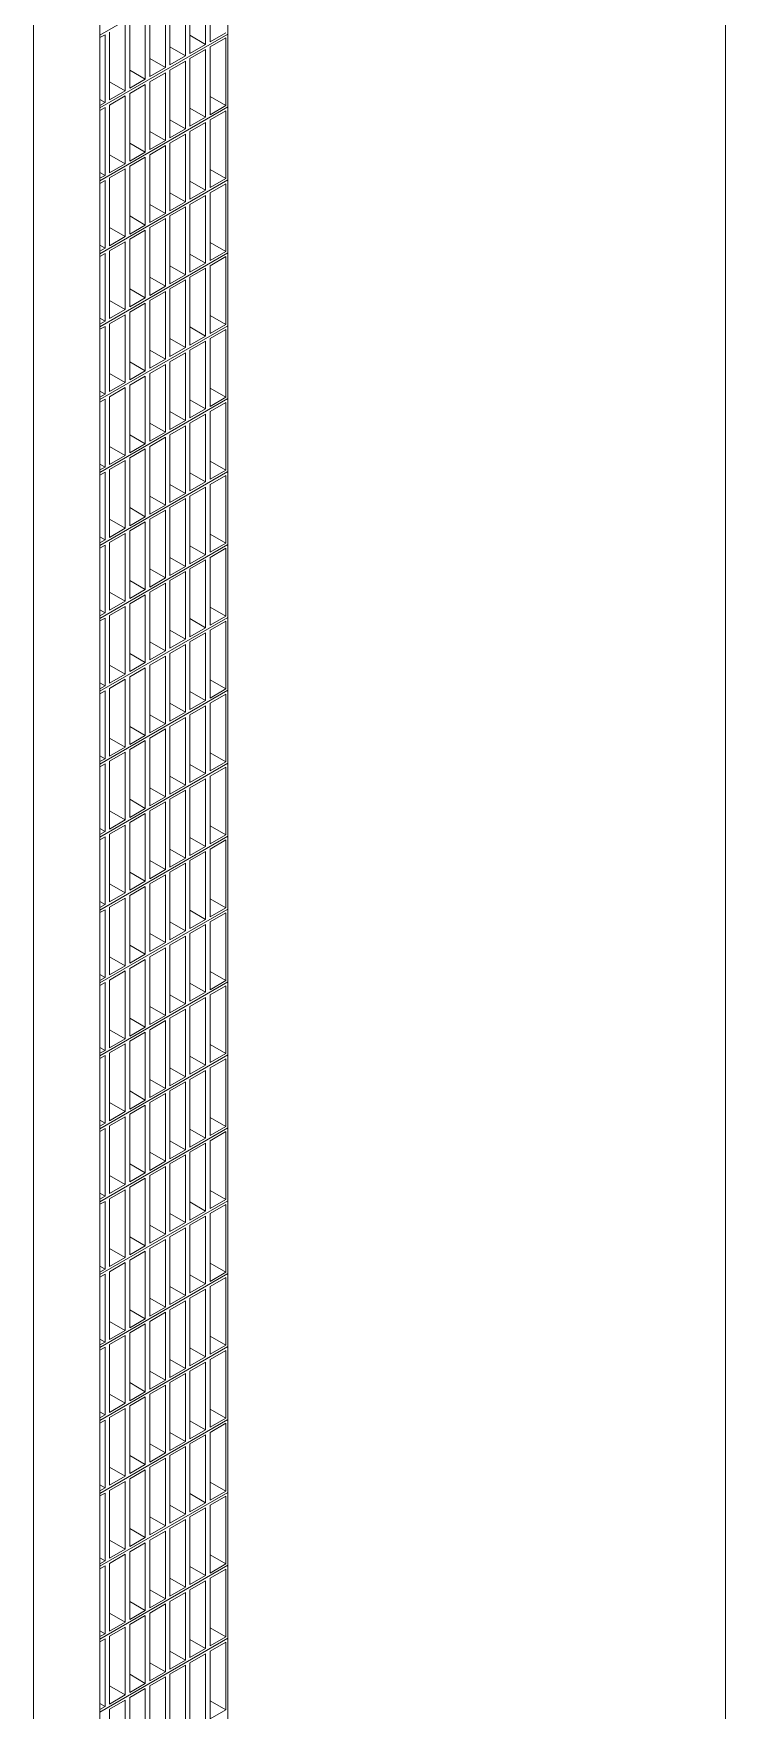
# Model space of a CAD drawing. Header units: millimetres. Extents: x -312439 to 477422, y -331570 to 212570.
# Drawn here: x 395904 to 396671, y 102286 to 104142 of the extents above; entities that cross this region are included whole.
import ezdxf

# ---------------------------------------------------------------- set-up
doc = ezdxf.new("R2010")
doc.units = ezdxf.units.MM

msp = doc.modelspace()

# ---------------------------------------------------------------- linework, layer by layer
at = {"color": 0, "linetype": 'Continuous', "lineweight": 0, "extrusion": (0, 0.816497, 0.57735)}
for p, q in [((395977.955, 101365.346), (395977.955, 105165.827)), ((395904.333, 105123.322), (395904.333, 101247.831)), ((396119.743, 101558.531), (396119.743, 104932.649)), ((396670.863, 104680.766), (396670.863, 100805.275)), ((396119.743, 104222.431), (395977.955, 104140.569)), ((396094.996, 104130.276), (396094.996, 104205.285)), ((396099.945, 104208.143), (396099.945, 104133.133)), ((396072.724, 104117.417), (396072.724, 104192.427)), ((396077.673, 104195.284), (396077.673, 104120.275)), ((396033.13, 104169.567), (396033.13, 104094.557)), ((396050.452, 104104.559), (396050.452, 104179.568)), ((396055.401, 104182.425), (396055.401, 104107.416)), ((396005.909, 104078.841), (396005.909, 104153.851)), ((396010.858, 104156.708), (396010.858, 104081.699)), ((396028.18, 104091.7), (396028.18, 104166.709)), ((396119.743, 104141.706), (395977.955, 104059.845)), ((395983.637, 104140.992), (395977.955, 104137.712)), ((395983.637, 104065.983), (395983.637, 104140.992)), ((395988.586, 104143.85), (395988.586, 104068.84)), ((396077.673, 104140.277), (396094.996, 104130.276)), ((396077.673, 104120.275), (396094.996, 104130.276)), ((396099.945, 104133.133), (396117.268, 104143.134)), ((396117.268, 104137.42), (396099.945, 104127.418)), ((396117.268, 104062.41), (396117.268, 104137.42)), ((396033.13, 104114.56), (396050.452, 104104.559)), ((396055.401, 104127.418), (396072.724, 104117.417)), ((396055.401, 104107.416), (396072.724, 104117.417)), ((396072.724, 104111.702), (396055.401, 104101.701)), ((396072.724, 104036.693), (396072.724, 104111.702)), ((396094.996, 104124.561), (396077.673, 104114.56)), ((396077.673, 104114.56), (396077.673, 104039.55)), ((396094.996, 104049.552), (396094.996, 104124.561)), ((396099.945, 104127.418), (396099.945, 104052.409)), ((396010.858, 104101.701), (396028.18, 104091.7)), ((396033.13, 104094.557), (396050.452, 104104.559)), ((396050.452, 104098.844), (396033.13, 104088.843)), ((396050.452, 104023.834), (396050.452, 104098.844)), ((396055.401, 104101.701), (396055.401, 104026.692)), ((395988.586, 104088.843), (396005.909, 104078.841)), ((395988.586, 104068.84), (396005.909, 104078.841)), ((396010.858, 104081.699), (396028.18, 104091.7)), ((396028.18, 104085.985), (396010.858, 104075.984)), ((396010.858, 104075.984), (396010.858, 104000.974)), ((396028.18, 104010.976), (396028.18, 104085.985)), ((396033.13, 104088.843), (396033.13, 104013.833)), ((395977.955, 104069.263), (395983.637, 104065.983)), ((395977.955, 104062.702), (395983.637, 104065.983)), ((396119.743, 104060.982), (395977.955, 103979.121)), ((395983.637, 104060.268), (395977.955, 104056.987)), ((395983.637, 103985.258), (395983.637, 104060.268)), ((396005.909, 104073.127), (395988.586, 104063.125)), ((395988.586, 104063.125), (395988.586, 103988.116)), ((396005.909, 103998.117), (396005.909, 104073.127)), ((396077.673, 104059.553), (396094.996, 104049.552)), ((396099.945, 104072.412), (396117.268, 104062.41)), ((396099.945, 104052.409), (396117.268, 104062.41)), ((396117.268, 104056.696), (396099.945, 104046.694)), ((396117.268, 103981.686), (396117.268, 104056.696)), ((396055.401, 104046.694), (396072.724, 104036.693)), ((396077.673, 104039.55), (396094.996, 104049.552)), ((396094.996, 104043.837), (396077.673, 104033.836)), ((396094.996, 103968.827), (396094.996, 104043.837)), ((396099.945, 104046.694), (396099.945, 103971.685)), ((396010.858, 104020.977), (396028.18, 104010.976)), ((396033.13, 104033.836), (396050.452, 104023.834)), ((396033.13, 104013.833), (396050.452, 104023.834)), ((396055.401, 104026.692), (396072.724, 104036.693)), ((396072.724, 104030.978), (396055.401, 104020.977)), ((396055.401, 104020.977), (396055.401, 103945.967)), ((396072.724, 103955.969), (396072.724, 104030.978)), ((396077.673, 104033.836), (396077.673, 103958.826)), ((395988.586, 104008.118), (396005.909, 103998.117)), ((396010.858, 104000.974), (396028.18, 104010.976)), ((396028.18, 104005.261), (396010.858, 103995.26)), ((396028.18, 103930.251), (396028.18, 104005.261)), ((396050.452, 104018.12), (396033.13, 104008.118)), ((396033.13, 104008.118), (396033.13, 103933.109)), ((396050.452, 103943.11), (396050.452, 104018.12)), ((395977.955, 103988.539), (395983.637, 103985.258)), ((395977.955, 103981.978), (395983.637, 103985.258)), ((395988.586, 103988.116), (396005.909, 103998.117)), ((396005.909, 103992.402), (395988.586, 103982.401)), ((395988.586, 103982.401), (395988.586, 103907.392)), ((396005.909, 103917.393), (396005.909, 103992.402)), ((396010.858, 103995.26), (396010.858, 103920.25)), ((396099.945, 103991.687), (396117.268, 103981.686)), ((396099.945, 103971.685), (396117.268, 103981.686)), ((395977.955, 103898.396), (396119.743, 103980.258)), ((395983.637, 103979.544), (395977.955, 103976.263)), ((395983.637, 103904.534), (395983.637, 103979.544)), ((396055.401, 103965.97), (396072.724, 103955.969)), ((396077.673, 103978.829), (396094.996, 103968.827)), ((396077.673, 103958.826), (396094.996, 103968.827)), ((396094.996, 103963.113), (396077.673, 103953.111)), ((396094.996, 103888.103), (396094.996, 103963.113)), ((396117.268, 103975.971), (396099.945, 103965.97)), ((396099.945, 103965.97), (396099.945, 103890.961)), ((396117.268, 103900.962), (396117.268, 103975.971)), ((396033.13, 103953.111), (396050.452, 103943.11)), ((396055.401, 103945.967), (396072.724, 103955.969)), ((396072.724, 103950.254), (396055.401, 103940.253)), ((396072.724, 103875.245), (396072.724, 103950.254)), ((396077.673, 103953.111), (396077.673, 103878.102)), ((395988.586, 103927.394), (396005.909, 103917.393)), ((396010.858, 103940.253), (396028.18, 103930.251)), ((396010.858, 103920.25), (396028.18, 103930.251)), ((396033.13, 103933.109), (396050.452, 103943.11)), ((396050.452, 103937.395), (396033.13, 103927.394)), ((396033.13, 103927.394), (396033.13, 103852.385)), ((396050.452, 103862.386), (396050.452, 103937.395)), ((396055.401, 103940.253), (396055.401, 103865.243)), ((395977.955, 103907.815), (395983.637, 103904.534)), ((395988.586, 103907.392), (396005.909, 103917.393)), ((396005.909, 103911.678), (395988.586, 103901.677)), ((396005.909, 103836.669), (396005.909, 103911.678)), ((396028.18, 103924.537), (396010.858, 103914.536)), ((396010.858, 103914.536), (396010.858, 103839.526)), ((396028.18, 103849.527), (396028.18, 103924.537)), ((396099.945, 103910.963), (396117.268, 103900.962)), ((395977.955, 103901.254), (395983.637, 103904.534)), ((395977.955, 103817.672), (396119.743, 103899.534)), ((395983.637, 103898.82), (395977.955, 103895.539)), ((395983.637, 103823.81), (395983.637, 103898.82)), ((395988.586, 103901.677), (395988.586, 103826.667)), ((396077.673, 103898.104), (396094.996, 103888.103)), ((396099.945, 103890.961), (396117.268, 103900.962)), ((396117.268, 103895.247), (396099.945, 103885.246)), ((396117.268, 103820.238), (396117.268, 103895.247)), ((396033.13, 103872.387), (396050.452, 103862.386)), ((396055.401, 103885.246), (396072.724, 103875.245)), ((396055.401, 103865.243), (396072.724, 103875.245)), ((396077.673, 103878.102), (396094.996, 103888.103)), ((396094.996, 103882.388), (396077.673, 103872.387)), ((396077.673, 103872.387), (396077.673, 103797.378)), ((396094.996, 103807.379), (396094.996, 103882.388)), ((396099.945, 103885.246), (396099.945, 103810.236)), ((396010.858, 103859.529), (396028.18, 103849.527)), ((396033.13, 103852.385), (396050.452, 103862.386)), ((396050.452, 103856.671), (396033.13, 103846.67)), ((396050.452, 103781.662), (396050.452, 103856.671)), ((396072.724, 103869.53), (396055.401, 103859.529)), ((396055.401, 103859.529), (396055.401, 103784.519)), ((396072.724, 103794.52), (396072.724, 103869.53)), ((395988.586, 103846.67), (396005.909, 103836.669)), ((395988.586, 103826.667), (396005.909, 103836.669)), ((396010.858, 103839.526), (396028.18, 103849.527)), ((396028.18, 103843.813), (396010.858, 103833.811)), ((396010.858, 103833.811), (396010.858, 103758.802)), ((396028.18, 103768.803), (396028.18, 103843.813)), ((396033.13, 103846.67), (396033.13, 103771.66)), ((395977.955, 103827.091), (395983.637, 103823.81)), ((395977.955, 103820.529), (395983.637, 103823.81)), ((396119.743, 103818.809), (395977.955, 103736.948)), ((395983.637, 103818.095), (395977.955, 103814.815)), ((395983.637, 103743.086), (395983.637, 103818.095)), ((396005.909, 103830.954), (395988.586, 103820.953)), ((395988.586, 103820.953), (395988.586, 103745.943)), ((396005.909, 103755.944), (396005.909, 103830.954)), ((396077.673, 103817.38), (396094.996, 103807.379)), ((396099.945, 103830.239), (396117.268, 103820.238)), ((396099.945, 103810.236), (396117.268, 103820.238)), ((396117.268, 103814.523), (396099.945, 103804.522)), ((396117.268, 103739.513), (396117.268, 103814.523)), ((396055.401, 103804.522), (396072.724, 103794.52)), ((396077.673, 103797.378), (396094.996, 103807.379)), ((396094.996, 103801.664), (396077.673, 103791.663)), ((396094.996, 103726.655), (396094.996, 103801.664)), ((396099.945, 103804.522), (396099.945, 103729.512)), ((396010.858, 103778.804), (396028.18, 103768.803)), ((396033.13, 103791.663), (396050.452, 103781.662)), ((396033.13, 103771.66), (396050.452, 103781.662)), ((396055.401, 103784.519), (396072.724, 103794.52)), ((396072.724, 103788.806), (396055.401, 103778.804)), ((396055.401, 103778.804), (396055.401, 103703.795)), ((396072.724, 103713.796), (396072.724, 103788.806)), ((396077.673, 103791.663), (396077.673, 103716.653)), ((395988.586, 103765.946), (396005.909, 103755.944)), ((396010.858, 103758.802), (396028.18, 103768.803)), ((396028.18, 103763.088), (396010.858, 103753.087)), ((396028.18, 103688.079), (396028.18, 103763.088)), ((396050.452, 103775.947), (396033.13, 103765.946)), ((396033.13, 103765.946), (396033.13, 103690.936)), ((396050.452, 103700.937), (396050.452, 103775.947)), ((395977.955, 103746.366), (395983.637, 103743.086)), ((395977.955, 103739.805), (395983.637, 103743.086)), ((395988.586, 103745.943), (396005.909, 103755.944)), ((396005.909, 103750.23), (395988.586, 103740.228)), ((395988.586, 103740.228), (395988.586, 103665.219)), ((396005.909, 103675.22), (396005.909, 103750.23)), ((396010.858, 103753.087), (396010.858, 103678.078)), ((396099.945, 103749.515), (396117.268, 103739.513)), ((396119.743, 103738.085), (395977.955, 103656.224)), ((395983.637, 103737.371), (395977.955, 103734.091)), ((395983.637, 103662.362), (395983.637, 103737.371)), ((396055.401, 103723.797), (396072.724, 103713.796)), ((396077.673, 103736.656), (396094.996, 103726.655)), ((396077.673, 103716.653), (396094.996, 103726.655)), ((396099.945, 103729.512), (396117.268, 103739.513)), ((396117.268, 103733.799), (396099.945, 103723.797)), ((396099.945, 103723.797), (396099.945, 103648.788)), ((396117.268, 103658.789), (396117.268, 103733.799)), ((396033.13, 103710.939), (396050.452, 103700.937)), ((396055.401, 103703.795), (396072.724, 103713.796)), ((396072.724, 103708.081), (396055.401, 103698.08)), ((396072.724, 103633.072), (396072.724, 103708.081)), ((396094.996, 103720.94), (396077.673, 103710.939)), ((396077.673, 103710.939), (396077.673, 103635.929)), ((396094.996, 103645.93), (396094.996, 103720.94)), ((395988.586, 103685.221), (396005.909, 103675.22)), ((396010.858, 103698.08), (396028.18, 103688.079)), ((396010.858, 103678.078), (396028.18, 103688.079)), ((396033.13, 103690.936), (396050.452, 103700.937)), ((396050.452, 103695.223), (396033.13, 103685.221)), ((396033.13, 103685.221), (396033.13, 103610.212)), ((396050.452, 103620.213), (396050.452, 103695.223)), ((396055.401, 103698.08), (396055.401, 103623.071)), ((395988.586, 103665.219), (396005.909, 103675.22)), ((396005.909, 103669.505), (395988.586, 103659.504)), ((396005.909, 103594.496), (396005.909, 103669.505)), ((396028.18, 103682.364), (396010.858, 103672.363)), ((396010.858, 103672.363), (396010.858, 103597.353)), ((396028.18, 103607.355), (396028.18, 103682.364)), ((396099.945, 103668.79), (396117.268, 103658.789)), ((395977.955, 103665.642), (395983.637, 103662.362)), ((395977.955, 103659.081), (395983.637, 103662.362)), ((395977.955, 103575.499), (396119.743, 103657.361)), ((395983.637, 103656.647), (395977.955, 103653.366)), ((395983.637, 103581.637), (395983.637, 103656.647)), ((395988.586, 103659.504), (395988.586, 103584.495)), ((396077.673, 103655.932), (396094.996, 103645.93)), ((396099.945, 103648.788), (396117.268, 103658.789)), ((396117.268, 103653.074), (396099.945, 103643.073)), ((396117.268, 103578.065), (396117.268, 103653.074)), ((396033.13, 103630.215), (396050.452, 103620.213)), ((396055.401, 103643.073), (396072.724, 103633.072)), ((396055.401, 103623.071), (396072.724, 103633.072)), ((396077.673, 103635.929), (396094.996, 103645.93)), ((396094.996, 103640.216), (396077.673, 103630.215)), ((396077.673, 103630.215), (396077.673, 103555.205)), ((396094.996, 103565.206), (396094.996, 103640.216)), ((396099.945, 103643.073), (396099.945, 103568.064)), ((396010.858, 103617.356), (396028.18, 103607.355)), ((396033.13, 103610.212), (396050.452, 103620.213)), ((396050.452, 103614.499), (396033.13, 103604.497)), ((396050.452, 103539.489), (396050.452, 103614.499)), ((396072.724, 103627.357), (396055.401, 103617.356)), ((396055.401, 103617.356), (396055.401, 103542.346)), ((396072.724, 103552.348), (396072.724, 103627.357)), ((395988.586, 103604.497), (396005.909, 103594.496)), ((395988.586, 103584.495), (396005.909, 103594.496)), ((396010.858, 103597.353), (396028.18, 103607.355)), ((396028.18, 103601.64), (396010.858, 103591.639)), ((396010.858, 103591.639), (396010.858, 103516.629)), ((396028.18, 103526.63), (396028.18, 103601.64)), ((396033.13, 103604.497), (396033.13, 103529.488)), ((395977.955, 103584.918), (395983.637, 103581.637)), ((395977.955, 103578.357), (395983.637, 103581.637)), ((396119.743, 103576.637), (395977.955, 103494.775)), ((395983.637, 103575.923), (395977.955, 103572.642)), ((395983.637, 103500.913), (395983.637, 103575.923)), ((396005.909, 103588.781), (395988.586, 103578.78)), ((395988.586, 103578.78), (395988.586, 103503.77)), ((396005.909, 103513.772), (396005.909, 103588.781)), ((396077.673, 103575.208), (396094.996, 103565.206)), ((396099.945, 103588.066), (396117.268, 103578.065)), ((396099.945, 103568.064), (396117.268, 103578.065)), ((396055.401, 103562.349), (396072.724, 103552.348)), ((396077.673, 103555.205), (396094.996, 103565.206)), ((396094.996, 103559.492), (396077.673, 103549.49)), ((396094.996, 103484.482), (396094.996, 103559.492)), ((396117.268, 103572.35), (396099.945, 103562.349)), ((396099.945, 103562.349), (396099.945, 103487.339)), ((396117.268, 103497.341), (396117.268, 103572.35)), ((396010.858, 103536.632), (396028.18, 103526.63)), ((396033.13, 103549.49), (396050.452, 103539.489)), ((396033.13, 103529.488), (396050.452, 103539.489)), ((396055.401, 103542.346), (396072.724, 103552.348)), ((396072.724, 103546.633), (396055.401, 103536.632)), ((396055.401, 103536.632), (396055.401, 103461.622)), ((396072.724, 103471.623), (396072.724, 103546.633)), ((396077.673, 103549.49), (396077.673, 103474.481)), ((395988.586, 103523.773), (396005.909, 103513.772)), ((396010.858, 103516.629), (396028.18, 103526.63)), ((396028.18, 103520.916), (396010.858, 103510.914)), ((396028.18, 103445.906), (396028.18, 103520.916)), ((396050.452, 103533.774), (396033.13, 103523.773)), ((396033.13, 103523.773), (396033.13, 103448.764)), ((396050.452, 103458.765), (396050.452, 103533.774)), ((395977.955, 103504.194), (395983.637, 103500.913)), ((395977.955, 103497.633), (395983.637, 103500.913)), ((395988.586, 103503.77), (396005.909, 103513.772)), ((396005.909, 103508.057), (395988.586, 103498.056)), ((396005.909, 103433.048), (396005.909, 103508.057)), ((396010.858, 103510.914), (396010.858, 103435.905)), ((396099.945, 103507.342), (396117.268, 103497.341)), ((395977.955, 103414.051), (396119.743, 103495.912)), ((395983.637, 103495.198), (395977.955, 103491.918)), ((395983.637, 103420.189), (395983.637, 103495.198)), ((395988.586, 103498.056), (395988.586, 103423.046)), ((396055.401, 103481.625), (396072.724, 103471.623)), ((396077.673, 103494.483), (396094.996, 103484.482)), ((396077.673, 103474.481), (396094.996, 103484.482)), ((396099.945, 103487.339), (396117.268, 103497.341)), ((396117.268, 103491.626), (396099.945, 103481.625)), ((396099.945, 103481.625), (396099.945, 103406.615)), ((396117.268, 103416.616), (396117.268, 103491.626)), ((396033.13, 103468.766), (396050.452, 103458.765)), ((396055.401, 103461.622), (396072.724, 103471.623)), ((396072.724, 103465.909), (396055.401, 103455.907)), ((396072.724, 103390.899), (396072.724, 103465.909)), ((396094.996, 103478.767), (396077.673, 103468.766)), ((396077.673, 103468.766), (396077.673, 103393.757)), ((396094.996, 103403.758), (396094.996, 103478.767)), ((396010.858, 103455.907), (396028.18, 103445.906)), ((396010.858, 103435.905), (396028.18, 103445.906)), ((396033.13, 103448.764), (396050.452, 103458.765)), ((396050.452, 103453.05), (396033.13, 103443.049)), ((396050.452, 103378.041), (396050.452, 103453.05)), ((396055.401, 103455.907), (396055.401, 103380.898)), ((395988.586, 103443.049), (396005.909, 103433.048)), ((395988.586, 103423.046), (396005.909, 103433.048)), ((396005.909, 103427.333), (395988.586, 103417.332)), ((396005.909, 103352.323), (396005.909, 103427.333)), ((396028.18, 103440.191), (396010.858, 103430.19)), ((396010.858, 103430.19), (396010.858, 103355.181)), ((396028.18, 103365.182), (396028.18, 103440.191)), ((396033.13, 103443.049), (396033.13, 103368.039)), ((396099.945, 103426.618), (396117.268, 103416.616)), ((395977.955, 103423.469), (395983.637, 103420.189)), ((395977.955, 103416.908), (395983.637, 103420.189)), ((396119.743, 103415.188), (395977.955, 103333.327)), ((395983.637, 103414.474), (395977.955, 103411.194)), ((395983.637, 103339.465), (395983.637, 103414.474)), ((395988.586, 103417.332), (395988.586, 103342.322)), ((396077.673, 103413.759), (396094.996, 103403.758)), ((396099.945, 103406.615), (396117.268, 103416.616)), ((396117.268, 103410.902), (396099.945, 103400.9)), ((396117.268, 103335.892), (396117.268, 103410.902)), ((396033.13, 103388.042), (396050.452, 103378.041)), ((396055.401, 103400.9), (396072.724, 103390.899)), ((396055.401, 103380.898), (396072.724, 103390.899)), ((396077.673, 103393.757), (396094.996, 103403.758)), ((396094.996, 103398.043), (396077.673, 103388.042)), ((396077.673, 103388.042), (396077.673, 103313.032)), ((396094.996, 103323.034), (396094.996, 103398.043)), ((396099.945, 103400.9), (396099.945, 103325.891)), ((396010.858, 103375.183), (396028.18, 103365.182)), ((396033.13, 103368.039), (396050.452, 103378.041)), ((396050.452, 103372.326), (396033.13, 103362.325)), ((396050.452, 103297.316), (396050.452, 103372.326)), ((396072.724, 103385.184), (396055.401, 103375.183)), ((396055.401, 103375.183), (396055.401, 103300.174)), ((396072.724, 103310.175), (396072.724, 103385.184)), ((395988.586, 103362.325), (396005.909, 103352.323)), ((395988.586, 103342.322), (396005.909, 103352.323)), ((396010.858, 103355.181), (396028.18, 103365.182)), ((396028.18, 103359.467), (396010.858, 103349.466)), ((396028.18, 103284.458), (396028.18, 103359.467)), ((396033.13, 103362.325), (396033.13, 103287.315)), ((395977.955, 103342.745), (395983.637, 103339.465)), ((395977.955, 103336.184), (395983.637, 103339.465)), ((396119.743, 103334.464), (395977.955, 103252.603)), ((395983.637, 103333.75), (395977.955, 103330.469)), ((395983.637, 103258.74), (395983.637, 103333.75)), ((396005.909, 103346.609), (395988.586, 103336.607)), ((395988.586, 103336.607), (395988.586, 103261.598)), ((396005.909, 103271.599), (396005.909, 103346.609)), ((396010.858, 103349.466), (396010.858, 103274.456)), ((396077.673, 103333.035), (396094.996, 103323.034)), ((396099.945, 103345.893), (396117.268, 103335.892)), ((396099.945, 103325.891), (396117.268, 103335.892)), ((396055.401, 103320.176), (396072.724, 103310.175)), ((396077.673, 103313.032), (396094.996, 103323.034)), ((396094.996, 103317.319), (396077.673, 103307.318)), ((396094.996, 103242.309), (396094.996, 103317.319)), ((396117.268, 103330.178), (396099.945, 103320.176)), ((396099.945, 103320.176), (396099.945, 103245.167)), ((396117.268, 103255.168), (396117.268, 103330.178)), ((396033.13, 103307.318), (396050.452, 103297.316)), ((396033.13, 103287.315), (396050.452, 103297.316)), ((396055.401, 103300.174), (396072.724, 103310.175)), ((396072.724, 103304.46), (396055.401, 103294.459)), ((396072.724, 103229.451), (396072.724, 103304.46)), ((396077.673, 103307.318), (396077.673, 103232.308)), ((395988.586, 103281.6), (396005.909, 103271.599)), ((396010.858, 103294.459), (396028.18, 103284.458)), ((396010.858, 103274.456), (396028.18, 103284.458)), ((396028.18, 103278.743), (396010.858, 103268.742)), ((396028.18, 103203.733), (396028.18, 103278.743)), ((396050.452, 103291.602), (396033.13, 103281.6)), ((396033.13, 103281.6), (396033.13, 103206.591)), ((396050.452, 103216.592), (396050.452, 103291.602)), ((396055.401, 103294.459), (396055.401, 103219.449)), ((395977.955, 103262.021), (395983.637, 103258.74)), ((395977.955, 103255.46), (395983.637, 103258.74)), ((395988.586, 103261.598), (396005.909, 103271.599)), ((396005.909, 103265.884), (395988.586, 103255.883)), ((396005.909, 103190.875), (396005.909, 103265.884)), ((396010.858, 103268.742), (396010.858, 103193.732)), ((396099.945, 103265.169), (396117.268, 103255.168)), ((395977.955, 103171.878), (396119.743, 103253.74)), ((395983.637, 103253.026), (395977.955, 103249.745)), ((395983.637, 103178.016), (395983.637, 103253.026)), ((395988.586, 103255.883), (395988.586, 103180.874)), ((396055.401, 103239.452), (396072.724, 103229.451)), ((396077.673, 103252.311), (396094.996, 103242.309)), ((396077.673, 103232.308), (396094.996, 103242.309)), ((396099.945, 103245.167), (396117.268, 103255.168)), ((396117.268, 103249.453), (396099.945, 103239.452)), ((396099.945, 103239.452), (396099.945, 103164.443)), ((396117.268, 103174.444), (396117.268, 103249.453)), ((396033.13, 103226.593), (396050.452, 103216.592)), ((396055.401, 103219.449), (396072.724, 103229.451)), ((396072.724, 103223.736), (396055.401, 103213.735)), ((396072.724, 103148.727), (396072.724, 103223.736)), ((396094.996, 103236.595), (396077.673, 103226.593)), ((396077.673, 103226.593), (396077.673, 103151.584)), ((396094.996, 103161.585), (396094.996, 103236.595)), ((396010.858, 103213.735), (396028.18, 103203.733)), ((396010.858, 103193.732), (396028.18, 103203.733)), ((396033.13, 103206.591), (396050.452, 103216.592)), ((396050.452, 103210.877), (396033.13, 103200.876)), ((396050.452, 103135.868), (396050.452, 103210.877)), ((396055.401, 103213.735), (396055.401, 103138.725)), ((395988.586, 103200.876), (396005.909, 103190.875)), ((395988.586, 103180.874), (396005.909, 103190.875)), ((396005.909, 103185.16), (395988.586, 103175.159)), ((396005.909, 103110.151), (396005.909, 103185.16)), ((396028.18, 103198.019), (396010.858, 103188.017)), ((396010.858, 103188.017), (396010.858, 103113.008)), ((396028.18, 103123.009), (396028.18, 103198.019)), ((396033.13, 103200.876), (396033.13, 103125.867)), ((396099.945, 103184.445), (396117.268, 103174.444)), ((395977.955, 103181.297), (395983.637, 103178.016)), ((395977.955, 103174.736), (395983.637, 103178.016)), ((395977.955, 103091.154), (396119.743, 103173.016)), ((395983.637, 103172.302), (395977.955, 103169.021)), ((395983.637, 103097.292), (395983.637, 103172.302)), ((395988.586, 103175.159), (395988.586, 103100.149)), ((396077.673, 103171.586), (396094.996, 103161.585)), ((396099.945, 103164.443), (396117.268, 103174.444)), ((396117.268, 103168.729), (396099.945, 103158.728)), ((396117.268, 103093.72), (396117.268, 103168.729)), ((396055.401, 103158.728), (396072.724, 103148.727)), ((396055.401, 103138.725), (396072.724, 103148.727)), ((396077.673, 103151.584), (396094.996, 103161.585)), ((396094.996, 103155.87), (396077.673, 103145.869)), ((396094.996, 103080.861), (396094.996, 103155.87)), ((396099.945, 103158.728), (396099.945, 103083.718)), ((396010.858, 103133.011), (396028.18, 103123.009)), ((396033.13, 103145.869), (396050.452, 103135.868)), ((396033.13, 103125.867), (396050.452, 103135.868)), ((396050.452, 103130.153), (396033.13, 103120.152)), ((396050.452, 103055.144), (396050.452, 103130.153)), ((396072.724, 103143.012), (396055.401, 103133.011)), ((396055.401, 103133.011), (396055.401, 103058.001)), ((396072.724, 103068.002), (396072.724, 103143.012)), ((396077.673, 103145.869), (396077.673, 103070.86)), ((395988.586, 103120.152), (396005.909, 103110.151)), ((395988.586, 103100.149), (396005.909, 103110.151)), ((396010.858, 103113.008), (396028.18, 103123.009)), ((396028.18, 103117.295), (396010.858, 103107.293)), ((396028.18, 103042.285), (396028.18, 103117.295)), ((396033.13, 103120.152), (396033.13, 103045.142)), ((395977.955, 103100.573), (395983.637, 103097.292)), ((395977.955, 103094.011), (395983.637, 103097.292)), ((396119.743, 103092.291), (395977.955, 103010.43)), ((395983.637, 103091.577), (395977.955, 103088.297)), ((395983.637, 103016.568), (395983.637, 103091.577)), ((396005.909, 103104.436), (395988.586, 103094.435)), ((395988.586, 103094.435), (395988.586, 103019.425)), ((396005.909, 103029.426), (396005.909, 103104.436)), ((396010.858, 103107.293), (396010.858, 103032.284)), ((396077.673, 103090.862), (396094.996, 103080.861)), ((396099.945, 103103.721), (396117.268, 103093.72)), ((396099.945, 103083.718), (396117.268, 103093.72)), ((396055.401, 103078.004), (396072.724, 103068.002)), ((396077.673, 103070.86), (396094.996, 103080.861)), ((396094.996, 103075.146), (396077.673, 103065.145)), ((396094.996, 103000.137), (396094.996, 103075.146)), ((396117.268, 103088.005), (396099.945, 103078.004)), ((396099.945, 103078.004), (396099.945, 103002.994)), ((396117.268, 103012.995), (396117.268, 103088.005)), ((396033.13, 103065.145), (396050.452, 103055.144)), ((396033.13, 103045.142), (396050.452, 103055.144)), ((396055.401, 103058.001), (396072.724, 103068.002)), ((396072.724, 103062.288), (396055.401, 103052.286)), ((396072.724, 102987.278), (396072.724, 103062.288)), ((396077.673, 103065.145), (396077.673, 102990.135)), ((395988.586, 103039.428), (396005.909, 103029.426)), ((396010.858, 103052.286), (396028.18, 103042.285)), ((396010.858, 103032.284), (396028.18, 103042.285)), ((396028.18, 103036.57), (396010.858, 103026.569)), ((396028.18, 102961.561), (396028.18, 103036.57)), ((396050.452, 103049.429), (396033.13, 103039.428)), ((396033.13, 103039.428), (396033.13, 102964.418)), ((396050.452, 102974.419), (396050.452, 103049.429)), ((396055.401, 103052.286), (396055.401, 102977.277)), ((395977.955, 103019.848), (395983.637, 103016.568)), ((395977.955, 103013.287), (395983.637, 103016.568)), ((395988.586, 103019.425), (396005.909, 103029.426)), ((396005.909, 103023.712), (395988.586, 103013.71)), ((396005.909, 102948.702), (396005.909, 103023.712)), ((396010.858, 103026.569), (396010.858, 102951.56)), ((396099.945, 103022.997), (396117.268, 103012.995)), ((396119.743, 103011.567), (395977.955, 102929.706)), ((395983.637, 103010.853), (395977.955, 103007.573)), ((395983.637, 102935.844), (395983.637, 103010.853)), ((395988.586, 103013.71), (395988.586, 102938.701)), ((396077.673, 103010.138), (396094.996, 103000.137)), ((396077.673, 102990.135), (396094.996, 103000.137)), ((396099.945, 103002.994), (396117.268, 103012.995)), ((396117.268, 103007.281), (396099.945, 102997.279)), ((396117.268, 102932.271), (396117.268, 103007.281)), ((396033.13, 102984.421), (396050.452, 102974.419)), ((396055.401, 102997.279), (396072.724, 102987.278)), ((396055.401, 102977.277), (396072.724, 102987.278)), ((396072.724, 102981.563), (396055.401, 102971.562)), ((396072.724, 102906.554), (396072.724, 102981.563)), ((396094.996, 102994.422), (396077.673, 102984.421)), ((396077.673, 102984.421), (396077.673, 102909.411)), ((396094.996, 102919.412), (396094.996, 102994.422)), ((396099.945, 102997.279), (396099.945, 102922.27)), ((396010.858, 102971.562), (396028.18, 102961.561)), ((396010.858, 102951.56), (396028.18, 102961.561)), ((396033.13, 102964.418), (396050.452, 102974.419)), ((396050.452, 102968.705), (396033.13, 102958.703)), ((396050.452, 102893.695), (396050.452, 102968.705)), ((396055.401, 102971.562), (396055.401, 102896.553)), ((395988.586, 102958.703), (396005.909, 102948.702)), ((395988.586, 102938.701), (396005.909, 102948.702)), ((396005.909, 102942.987), (395988.586, 102932.986)), ((396005.909, 102867.978), (396005.909, 102942.987)), ((396028.18, 102955.846), (396010.858, 102945.845)), ((396010.858, 102945.845), (396010.858, 102870.835)), ((396028.18, 102880.837), (396028.18, 102955.846)), ((396033.13, 102958.703), (396033.13, 102883.694)), ((396099.945, 102942.272), (396117.268, 102932.271)), ((395977.955, 102939.124), (395983.637, 102935.844)), ((395977.955, 102932.563), (395983.637, 102935.844)), ((395977.955, 102848.981), (396119.743, 102930.843)), ((395983.637, 102930.129), (395977.955, 102926.848)), ((395983.637, 102855.119), (395983.637, 102930.129)), ((395988.586, 102932.986), (395988.586, 102857.977)), ((396077.673, 102929.414), (396094.996, 102919.412)), ((396099.945, 102922.27), (396117.268, 102932.271)), ((396117.268, 102926.556), (396099.945, 102916.555)), ((396117.268, 102851.547), (396117.268, 102926.556)), ((396055.401, 102916.555), (396072.724, 102906.554)), ((396055.401, 102896.553), (396072.724, 102906.554)), ((396077.673, 102909.411), (396094.996, 102919.412)), ((396094.996, 102913.698), (396077.673, 102903.696)), ((396094.996, 102838.688), (396094.996, 102913.698)), ((396099.945, 102916.555), (396099.945, 102841.546)), ((396010.858, 102890.838), (396028.18, 102880.837)), ((396033.13, 102903.696), (396050.452, 102893.695)), ((396033.13, 102883.694), (396050.452, 102893.695)), ((396050.452, 102887.98), (396033.13, 102877.979)), ((396050.452, 102812.971), (396050.452, 102887.98)), ((396072.724, 102900.839), (396055.401, 102890.838)), ((396055.401, 102890.838), (396055.401, 102815.828)), ((396072.724, 102825.83), (396072.724, 102900.839)), ((396077.673, 102903.696), (396077.673, 102828.687)), ((395988.586, 102877.979), (396005.909, 102867.978)), ((395988.586, 102857.977), (396005.909, 102867.978)), ((396010.858, 102870.835), (396028.18, 102880.837)), ((396028.18, 102875.122), (396010.858, 102865.121)), ((396028.18, 102800.112), (396028.18, 102875.122)), ((396033.13, 102877.979), (396033.13, 102802.97)), ((395977.955, 102858.4), (395983.637, 102855.119)), ((395977.955, 102851.839), (395983.637, 102855.119)), ((396119.743, 102850.119), (395977.955, 102768.257)), ((395983.637, 102849.405), (395977.955, 102846.124)), ((395983.637, 102774.395), (395983.637, 102849.405)), ((396005.909, 102862.263), (395988.586, 102852.262)), ((395988.586, 102852.262), (395988.586, 102777.252)), ((396005.909, 102787.254), (396005.909, 102862.263)), ((396010.858, 102865.121), (396010.858, 102790.111)), ((396099.945, 102861.548), (396117.268, 102851.547)), ((396099.945, 102841.546), (396117.268, 102851.547)), ((396055.401, 102835.831), (396072.724, 102825.83)), ((396077.673, 102848.69), (396094.996, 102838.688)), ((396077.673, 102828.687), (396094.996, 102838.688)), ((396094.996, 102832.974), (396077.673, 102822.972)), ((396094.996, 102757.964), (396094.996, 102832.974)), ((396117.268, 102845.832), (396099.945, 102835.831)), ((396099.945, 102835.831), (396099.945, 102760.821)), ((396117.268, 102770.823), (396117.268, 102845.832)), ((396033.13, 102822.972), (396050.452, 102812.971)), ((396033.13, 102802.97), (396050.452, 102812.971)), ((396055.401, 102815.828), (396072.724, 102825.83)), ((396072.724, 102820.115), (396055.401, 102810.114)), ((396072.724, 102745.105), (396072.724, 102820.115)), ((396077.673, 102822.972), (396077.673, 102747.963)), ((395988.586, 102797.255), (396005.909, 102787.254)), ((396010.858, 102810.114), (396028.18, 102800.112)), ((396010.858, 102790.111), (396028.18, 102800.112)), ((396028.18, 102794.398), (396010.858, 102784.396)), ((396028.18, 102719.388), (396028.18, 102794.398)), ((396050.452, 102807.256), (396033.13, 102797.255)), ((396033.13, 102797.255), (396033.13, 102722.246)), ((396050.452, 102732.247), (396050.452, 102807.256)), ((396055.401, 102810.114), (396055.401, 102735.104)), ((395977.955, 102777.676), (395983.637, 102774.395)), ((395988.586, 102777.252), (396005.909, 102787.254)), ((396005.909, 102781.539), (395988.586, 102771.538)), ((396005.909, 102706.53), (396005.909, 102781.539)), ((396010.858, 102784.396), (396010.858, 102709.387)), ((396099.945, 102780.824), (396117.268, 102770.823)), ((395977.955, 102771.115), (395983.637, 102774.395)), ((395977.955, 102687.533), (396119.743, 102769.394)), ((395983.637, 102768.68), (395977.955, 102765.4)), ((395983.637, 102693.671), (395983.637, 102768.68)), ((395988.586, 102771.538), (395988.586, 102696.528)), ((396077.673, 102767.965), (396094.996, 102757.964)), ((396077.673, 102747.963), (396094.996, 102757.964)), ((396099.945, 102760.821), (396117.268, 102770.823)), ((396117.268, 102765.108), (396099.945, 102755.107)), ((396117.268, 102690.098), (396117.268, 102765.108)), ((396033.13, 102742.248), (396050.452, 102732.247)), ((396055.401, 102755.107), (396072.724, 102745.105)), ((396055.401, 102735.104), (396072.724, 102745.105)), ((396072.724, 102739.391), (396055.401, 102729.389)), ((396072.724, 102664.381), (396072.724, 102739.391)), ((396094.996, 102752.249), (396077.673, 102742.248)), ((396077.673, 102742.248), (396077.673, 102667.239)), ((396094.996, 102677.24), (396094.996, 102752.249)), ((396099.945, 102755.107), (396099.945, 102680.097)), ((396010.858, 102729.389), (396028.18, 102719.388)), ((396010.858, 102709.387), (396028.18, 102719.388)), ((396033.13, 102722.246), (396050.452, 102732.247)), ((396050.452, 102726.532), (396033.13, 102716.531)), ((396050.452, 102651.523), (396050.452, 102726.532)), ((396055.401, 102729.389), (396055.401, 102654.38)), ((395988.586, 102716.531), (396005.909, 102706.53)), ((395988.586, 102696.528), (396005.909, 102706.53)), ((396005.909, 102700.815), (395988.586, 102690.814)), ((396005.909, 102625.805), (396005.909, 102700.815)), ((396028.18, 102713.673), (396010.858, 102703.672)), ((396010.858, 102703.672), (396010.858, 102628.663)), ((396028.18, 102638.664), (396028.18, 102713.673)), ((396033.13, 102716.531), (396033.13, 102641.521)), ((395977.955, 102696.951), (395983.637, 102693.671)), ((395977.955, 102690.39), (395983.637, 102693.671)), ((395977.955, 102606.809), (396119.743, 102688.67)), ((395983.637, 102687.956), (395977.955, 102684.676)), ((395983.637, 102612.947), (395983.637, 102687.956)), ((395988.586, 102690.814), (395988.586, 102615.804)), ((396077.673, 102687.241), (396094.996, 102677.24)), ((396099.945, 102700.1), (396117.268, 102690.098)), ((396099.945, 102680.097), (396117.268, 102690.098)), ((396117.268, 102684.384), (396099.945, 102674.382)), ((396117.268, 102609.374), (396117.268, 102684.384)), ((396055.401, 102674.382), (396072.724, 102664.381)), ((396055.401, 102654.38), (396072.724, 102664.381)), ((396077.673, 102667.239), (396094.996, 102677.24)), ((396094.996, 102671.525), (396077.673, 102661.524)), ((396094.996, 102596.516), (396094.996, 102671.525)), ((396099.945, 102674.382), (396099.945, 102599.373)), ((396010.858, 102648.665), (396028.18, 102638.664)), ((396033.13, 102661.524), (396050.452, 102651.523)), ((396033.13, 102641.521), (396050.452, 102651.523)), ((396050.452, 102645.808), (396033.13, 102635.807)), ((396050.452, 102570.798), (396050.452, 102645.808)), ((396072.724, 102658.666), (396055.401, 102648.665)), ((396055.401, 102648.665), (396055.401, 102573.656)), ((396072.724, 102583.657), (396072.724, 102658.666)), ((396077.673, 102661.524), (396077.673, 102586.514)), ((395988.586, 102635.807), (396005.909, 102625.805)), ((396010.858, 102628.663), (396028.18, 102638.664)), ((396028.18, 102632.949), (396010.858, 102622.948)), ((396028.18, 102557.94), (396028.18, 102632.949)), ((396033.13, 102635.807), (396033.13, 102560.797)), ((395977.955, 102616.227), (395983.637, 102612.947)), ((395977.955, 102609.666), (395983.637, 102612.947)), ((396119.743, 102607.946), (395977.955, 102526.085)), ((395988.586, 102615.804), (396005.909, 102625.805)), ((396005.909, 102620.091), (395988.586, 102610.089)), ((395988.586, 102610.089), (395988.586, 102535.08)), ((396005.909, 102545.081), (396005.909, 102620.091)), ((396010.858, 102622.948), (396010.858, 102547.938)), ((396099.945, 102619.375), (396117.268, 102609.374)), ((396099.945, 102599.373), (396117.268, 102609.374)), ((395983.637, 102607.232), (395977.955, 102603.951)), ((395983.637, 102532.222), (395983.637, 102607.232)), ((396055.401, 102593.658), (396072.724, 102583.657)), ((396077.673, 102606.517), (396094.996, 102596.516)), ((396077.673, 102586.514), (396094.996, 102596.516)), ((396094.996, 102590.801), (396077.673, 102580.8)), ((396094.996, 102515.791), (396094.996, 102590.801)), ((396117.268, 102603.659), (396099.945, 102593.658)), ((396099.945, 102593.658), (396099.945, 102518.649)), ((396117.268, 102528.65), (396117.268, 102603.659)), ((396033.13, 102580.8), (396050.452, 102570.798)), ((396033.13, 102560.797), (396050.452, 102570.798)), ((396055.401, 102573.656), (396072.724, 102583.657)), ((396072.724, 102577.942), (396055.401, 102567.941)), ((396072.724, 102502.933), (396072.724, 102577.942)), ((396077.673, 102580.8), (396077.673, 102505.79)), ((395988.586, 102555.082), (396005.909, 102545.081)), ((396010.858, 102567.941), (396028.18, 102557.94)), ((396010.858, 102547.938), (396028.18, 102557.94)), ((396028.18, 102552.225), (396010.858, 102542.224)), ((396028.18, 102477.215), (396028.18, 102552.225)), ((396050.452, 102565.084), (396033.13, 102555.082)), ((396033.13, 102555.082), (396033.13, 102480.073)), ((396050.452, 102490.074), (396050.452, 102565.084)), ((396055.401, 102567.941), (396055.401, 102492.931)), ((395977.955, 102535.503), (395983.637, 102532.222)), ((395988.586, 102535.08), (396005.909, 102545.081)), ((396005.909, 102539.366), (395988.586, 102529.365)), ((396005.909, 102464.357), (396005.909, 102539.366)), ((396010.858, 102542.224), (396010.858, 102467.214)), ((396099.945, 102538.651), (396117.268, 102528.65)), ((395977.955, 102528.942), (395983.637, 102532.222)), ((395977.955, 102445.36), (396119.743, 102527.222)), ((395983.637, 102526.508), (395977.955, 102523.227)), ((395983.637, 102451.498), (395983.637, 102526.508)), ((395988.586, 102529.365), (395988.586, 102454.356)), ((396077.673, 102525.793), (396094.996, 102515.791)), ((396077.673, 102505.79), (396094.996, 102515.791)), ((396099.945, 102518.649), (396117.268, 102528.65)), ((396117.268, 102522.935), (396099.945, 102512.934)), ((396117.268, 102447.926), (396117.268, 102522.935)), ((396033.13, 102500.075), (396050.452, 102490.074)), ((396055.401, 102512.934), (396072.724, 102502.933)), ((396055.401, 102492.931), (396072.724, 102502.933)), ((396072.724, 102497.218), (396055.401, 102487.217)), ((396072.724, 102422.209), (396072.724, 102497.218)), ((396094.996, 102510.077), (396077.673, 102500.075)), ((396077.673, 102500.075), (396077.673, 102425.066)), ((396094.996, 102435.067), (396094.996, 102510.077)), ((396099.945, 102512.934), (396099.945, 102437.925)), ((396010.858, 102487.217), (396028.18, 102477.215)), ((396033.13, 102480.073), (396050.452, 102490.074)), ((396050.452, 102484.359), (396033.13, 102474.358)), ((396050.452, 102409.35), (396050.452, 102484.359)), ((396055.401, 102487.217), (396055.401, 102412.207)), ((395988.586, 102474.358), (396005.909, 102464.357)), ((395988.586, 102454.356), (396005.909, 102464.357)), ((396010.858, 102467.214), (396028.18, 102477.215)), ((396028.18, 102471.501), (396010.858, 102461.499)), ((396010.858, 102461.499), (396010.858, 102386.49)), ((396028.18, 102396.491), (396028.18, 102471.501)), ((396033.13, 102474.358), (396033.13, 102399.349)), ((395977.955, 102454.779), (395983.637, 102451.498)), ((395977.955, 102448.218), (395983.637, 102451.498)), ((396119.743, 102446.498), (395977.955, 102364.636)), ((395983.637, 102445.783), (395977.955, 102442.503)), ((395983.637, 102370.774), (395983.637, 102445.783)), ((396005.909, 102458.642), (395988.586, 102448.641)), ((395988.586, 102448.641), (395988.586, 102373.631)), ((396005.909, 102383.633), (396005.909, 102458.642)), ((396077.673, 102445.068), (396094.996, 102435.067)), ((396099.945, 102457.927), (396117.268, 102447.926)), ((396099.945, 102437.925), (396117.268, 102447.926)), ((396117.268, 102442.211), (396099.945, 102432.21)), ((396117.268, 102367.202), (396117.268, 102442.211)), ((396055.401, 102432.21), (396072.724, 102422.209)), ((396055.401, 102412.207), (396072.724, 102422.209)), ((396077.673, 102425.066), (396094.996, 102435.067)), ((396094.996, 102429.352), (396077.673, 102419.351)), ((396094.996, 102354.343), (396094.996, 102429.352)), ((396099.945, 102432.21), (396099.945, 102357.2)), ((396010.858, 102406.493), (396028.18, 102396.491)), ((396033.13, 102419.351), (396050.452, 102409.35)), ((396033.13, 102399.349), (396050.452, 102409.35)), ((396050.452, 102403.635), (396033.13, 102393.634)), ((396050.452, 102328.626), (396050.452, 102403.635)), ((396072.724, 102416.494), (396055.401, 102406.493)), ((396055.401, 102406.493), (396055.401, 102331.483)), ((396072.724, 102341.484), (396072.724, 102416.494)), ((396077.673, 102419.351), (396077.673, 102344.342)), ((395988.586, 102393.634), (396005.909, 102383.633)), ((396010.858, 102386.49), (396028.18, 102396.491)), ((396028.18, 102390.777), (396010.858, 102380.775)), ((396028.18, 102315.767), (396028.18, 102390.777)), ((396033.13, 102393.634), (396033.13, 102318.624)), ((395977.955, 102374.055), (395983.637, 102370.774)), ((395977.955, 102367.493), (395983.637, 102370.774)), ((395988.586, 102373.631), (396005.909, 102383.633)), ((396005.909, 102377.918), (395988.586, 102367.917)), ((395988.586, 102367.917), (395988.586, 102292.907)), ((396005.909, 102302.908), (396005.909, 102377.918)), ((396010.858, 102380.775), (396010.858, 102305.766)), ((396099.945, 102377.203), (396117.268, 102367.202)), ((396099.945, 102357.2), (396117.268, 102367.202)), ((396119.743, 102365.773), (395977.955, 102283.912)), ((395983.637, 102365.059), (395977.955, 102361.779)), ((395983.637, 102290.05), (395983.637, 102365.059)), ((396055.401, 102351.486), (396072.724, 102341.484)), ((396077.673, 102364.344), (396094.996, 102354.343)), ((396077.673, 102344.342), (396094.996, 102354.343)), ((396094.996, 102348.628), (396077.673, 102338.627)), ((396094.996, 102273.619), (396094.996, 102348.628)), ((396117.268, 102361.487), (396099.945, 102351.486)), ((396099.945, 102351.486), (396099.945, 102276.476)), ((396117.268, 102286.477), (396117.268, 102361.487)), ((396033.13, 102338.627), (396050.452, 102328.626)), ((396055.401, 102331.483), (396072.724, 102341.484)), ((396072.724, 102335.77), (396055.401, 102325.768)), ((396072.724, 102260.76), (396072.724, 102335.77)), ((396077.673, 102338.627), (396077.673, 102263.617)), ((395988.586, 102312.91), (396005.909, 102302.908)), ((396010.858, 102325.768), (396028.18, 102315.767)), ((396010.858, 102305.766), (396028.18, 102315.767)), ((396033.13, 102318.624), (396050.452, 102328.626)), ((396050.452, 102322.911), (396033.13, 102312.91)), ((396033.13, 102312.91), (396033.13, 102237.9)), ((396050.452, 102247.901), (396050.452, 102322.911)), ((396055.401, 102325.768), (396055.401, 102250.759)), ((395977.955, 102293.33), (395983.637, 102290.05)), ((395988.586, 102292.907), (396005.909, 102302.908)), ((396005.909, 102297.194), (395988.586, 102287.192)), ((396005.909, 102222.184), (396005.909, 102297.194)), ((396028.18, 102310.052), (396010.858, 102300.051)), ((396010.858, 102300.051), (396010.858, 102225.042)), ((396028.18, 102235.043), (396028.18, 102310.052)), ((396099.945, 102296.479), (396117.268, 102286.477)), ((395977.955, 102286.769), (395983.637, 102290.05)), ((395988.586, 102287.192), (395988.586, 102212.183)), ((396099.945, 102276.476), (396117.268, 102286.477))]:
    msp.add_line(p, q, dxfattribs=at)

doc.saveas('drawing.dxf')
